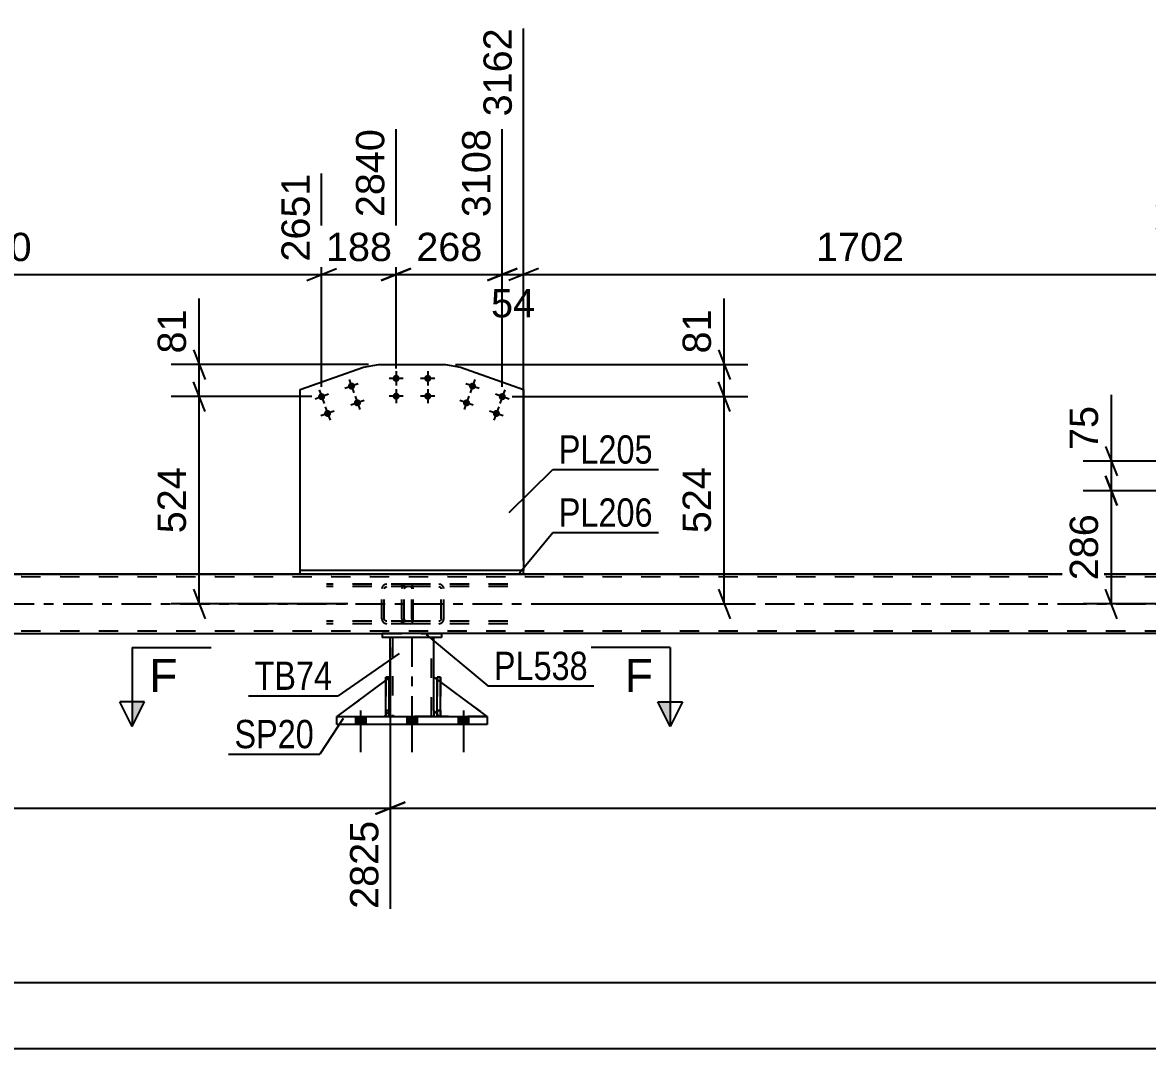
# Model space of a CAD drawing. Header units: millimetres. Extents: x 0 to 1189, y 0 to 841.
# Drawn here: x 140.3 to 254.1, y 340.8 to 444.7 of the extents above; entities that cross this region are included whole.
import ezdxf

# ---------------------------------------------------------------- set-up
doc = ezdxf.new("R2010")
doc.units = ezdxf.units.MM
doc.linetypes.add('DXK_LINE_DOT2', pattern=[3.9198, 1.9599, -1.9599])
doc.linetypes.add('DXK_LINE_DOT3', pattern=[5.9187, 2.979, -0.9799, 0.9799, -0.9799])
doc.styles.add('Arial', font='ARIAL.TTF', dxfattribs={"height": 0.2})
doc.styles.add('Arial Narrow', font='ARIALN.TTF', dxfattribs={"height": 0.2})

# ---------------------------------------------------------------- blocks, each defined once
blk = doc.blocks.new('Part-203770571-2463 - 2383')
at = {"color": 7, "linetype": 'DXK_LINE_DOT2'}
for p, q in [((182.56, 378.42), (182.24, 378.42)), ((182.24, 375.02), (182.24, 378.42)), ((182.24, 374.42), (182.24, 378.42)), ((182.56, 378.42), (182.56, 375.02)), ((182.56, 374.42), (182.56, 378.42)), ((182.56, 375.02), (182.24, 375.02)), ((182.24, 374.42), (182.24, 375.02)), ((182.56, 375.02), (182.56, 374.42)), ((182.56, 374.42), (182.24, 374.42)), ((182.56, 374.42), (182.56, 374.42))]:
    blk.add_line(p, q, dxfattribs=at)
blk = doc.blocks.new('Part-203770571-2425 - 2383')
at = {"color": 7, "linetype": 'DXK_LINE_DOT2'}
for p, q in [((177.36, 378.42), (177.04, 378.42)), ((177.04, 375.02), (177.04, 378.42)), ((177.04, 374.42), (177.04, 378.42)), ((177.36, 378.42), (177.36, 375.02)), ((177.36, 374.42), (177.36, 378.42)), ((177.36, 375.02), (177.04, 375.02)), ((177.04, 374.42), (177.04, 375.02)), ((177.36, 375.02), (177.36, 374.42)), ((177.36, 374.42), (177.04, 374.42)), ((177.36, 374.42), (177.36, 374.42))]:
    blk.add_line(p, q, dxfattribs=at)
blk = doc.blocks.new('Part-203770571-2495 - 2383')
at = {"color": 7, "linetype": 'DXK_LINE_DOT2'}
for p, q in [((178.68, 387.53), (178.65, 387.34)), ((178.65, 384.3), (178.65, 387.34)), ((178.9, 387.34), (178.92, 387.43)), ((178.9, 384.3), (178.9, 387.34)), ((178.92, 387.43), (178.98, 387.51)), ((179.16, 387.82), (178.96, 387.79)), ((178.98, 387.51), (179.06, 387.56)), ((179.06, 387.56), (179.16, 387.58)), ((189.38, 387.82), (179.16, 387.82)), ((189.38, 387.58), (179.16, 387.58)), ((182.59, 387.79), (182.39, 387.82)), ((182.39, 387.58), (182.49, 387.56)), ((182.49, 387.56), (182.57, 387.51)), ((182.57, 387.51), (182.63, 387.43)), ((182.63, 387.43), (182.65, 387.34)), ((182.65, 384.3), (182.65, 387.34)), ((182.9, 387.34), (182.86, 387.53)), ((182.9, 384.3), (182.9, 387.34)), ((178.65, 384.3), (178.68, 384.12)), ((178.92, 384.21), (178.9, 384.3)), ((178.98, 384.13), (178.92, 384.21)), ((178.96, 383.86), (179.16, 383.82)), ((179.06, 384.08), (178.98, 384.13)), ((179.16, 384.06), (179.06, 384.08)), ((189.38, 384.06), (179.16, 384.06)), ((189.38, 383.82), (179.16, 383.82)), ((182.49, 384.08), (182.39, 384.06)), ((182.39, 383.82), (182.59, 383.86)), ((182.57, 384.13), (182.49, 384.08)), ((182.63, 384.21), (182.57, 384.13)), ((182.65, 384.3), (182.63, 384.21)), ((182.86, 384.12), (182.9, 384.3))]:
    blk.add_line(p, q, dxfattribs=at)
for centre, start, end in [((179.14, 387.32), 110.7583, 155.68), ((182.41, 387.32), 24.32, 69.2417), ((179.14, 384.32), 204.32, 249.2417), ((182.41, 384.32), 290.7583, 335.68)]:
    blk.add_arc(centre, 0.496, start, end, dxfattribs=at)
blk = doc.blocks.new('Part-203770571-2500 - 2383')
at = {"color": 2, "linetype": 'Continuous'}
for p, q in [((172.08, 373.62), (172.08, 374.42)), ((172.08, 374.42), (187.28, 374.42)), ((187.28, 373.62), (172.08, 373.62)), ((187.28, 374.42), (187.28, 373.62))]:
    blk.add_line(p, q, dxfattribs=at)
blk = doc.blocks.new('Part-203770571-2506 - 2383')
at = {"color": 7, "linetype": 'DXK_LINE_DOT2'}
for p, q in [((181.88, 375.02), (181.88, 378.42)), ((181.88, 378.42), (187.28, 374.42)), ((182.48, 374.42), (181.88, 375.02)), ((187.28, 374.42), (182.48, 374.42))]:
    blk.add_line(p, q, dxfattribs=at)
blk = doc.blocks.new('Part-203770571-2447 - 2383')
at = {"color": 2, "linetype": 'Continuous'}
for p, q in [((182.24, 374.42), (182.24, 378.42)), ((182.24, 378.42), (182.56, 378.42)), ((182.56, 374.42), (182.56, 378.42)), ((182.24, 374.42), (182.24, 374.42)), ((182.56, 374.42), (182.24, 374.42))]:
    blk.add_line(p, q, dxfattribs=at)
at = {"color": 7, "linetype": 'DXK_LINE_DOT2'}
for p, q in [((182.24, 378.42), (182.24, 375.02)), ((182.56, 375.02), (182.56, 378.42)), ((182.24, 375.02), (182.24, 374.42)), ((182.24, 375.02), (182.56, 375.02)), ((182.56, 374.42), (182.56, 375.02)), ((182.24, 374.42), (182.24, 374.42)), ((182.24, 374.42), (182.24, 374.42)), ((182.56, 374.42), (182.56, 374.42))]:
    blk.add_line(p, q, dxfattribs=at)
blk = doc.blocks.new('Part-203770571-2537 - 2383')
at = {"color": 2, "linetype": 'Continuous'}
for p, q in [((177.48, 378.42), (177.48, 382.42)), ((181.88, 378.42), (181.88, 382.42)), ((177.48, 374.42), (177.48, 375.02)), ((181.88, 375.02), (181.88, 374.42))]:
    blk.add_line(p, q, dxfattribs=at)
at = {"color": 7, "linetype": 'DXK_LINE_DOT2'}
for p, q in [((181.88, 382.42), (177.48, 382.42)), ((177.72, 382.42), (177.72, 374.42)), ((181.64, 374.42), (181.64, 382.42)), ((177.48, 375.02), (177.48, 378.42)), ((181.88, 375.02), (181.88, 378.42)), ((181.88, 374.42), (177.48, 374.42))]:
    blk.add_line(p, q, dxfattribs=at)
at = {"color": 7, "linetype": 'DXK_LINE_DOT3'}
blk.add_line((179.68, 382.42), (179.68, 374.42), dxfattribs=at)
blk = doc.blocks.new('Part-203770571-2507 - 2383')
at = {"color": 2, "linetype": 'Continuous'}
for p, q in [((181.88, 375.02), (181.88, 378.42)), ((181.88, 378.42), (182.24, 378.16)), ((187.28, 374.42), (182.56, 377.92)), ((182.24, 374.67), (181.88, 375.02))]:
    blk.add_line(p, q, dxfattribs=at)
at = {"color": 7, "linetype": 'DXK_LINE_DOT2'}
for p, q in [((182.56, 377.92), (182.24, 378.16)), ((182.24, 374.67), (182.48, 374.42)), ((182.48, 374.42), (187.28, 374.42))]:
    blk.add_line(p, q, dxfattribs=at)
blk = doc.blocks.new('Part-203770571-2653 - 2383')
at = {"color": 2, "linetype": 'Continuous'}
for p, q in [((190.98, 389.22), (168.38, 389.22)), ((168.38, 388.82), (168.38, 389.22)), ((190.98, 388.82), (168.38, 388.82)), ((190.98, 388.82), (190.98, 389.22))]:
    blk.add_line(p, q, dxfattribs=at)
blk = doc.blocks.new('Part-203770571-2508 - 2383')
at = {"color": 7, "linetype": 'DXK_LINE_DOT2'}
for p, q in [((177.48, 378.42), (172.08, 374.42)), ((177.48, 375.02), (177.48, 378.42)), ((177.48, 378.42), (177.48, 375.02)), ((176.88, 374.42), (177.48, 375.02)), ((177.48, 375.02), (176.88, 374.42)), ((177.48, 375.02), (177.48, 375.02)), ((172.08, 374.42), (176.88, 374.42))]:
    blk.add_line(p, q, dxfattribs=at)
blk = doc.blocks.new('Part-203770571-2509 - 2383')
at = {"color": 2, "linetype": 'Continuous'}
for p, q in [((177.04, 378.09), (172.08, 374.42)), ((177.48, 378.42), (177.36, 378.33)), ((177.48, 375.02), (177.48, 378.42)), ((177.04, 374.58), (176.88, 374.42)), ((177.48, 375.02), (177.36, 374.9)), ((177.48, 375.02), (177.48, 375.02))]:
    blk.add_line(p, q, dxfattribs=at)
at = {"color": 7, "linetype": 'DXK_LINE_DOT2'}
for p, q in [((177.36, 378.33), (177.04, 378.09)), ((177.48, 375.02), (177.48, 378.42)), ((177.48, 375.02), (176.88, 374.42)), ((177.36, 374.9), (177.04, 374.58)), ((172.08, 374.42), (172.08, 374.42)), ((172.08, 374.42), (176.88, 374.42))]:
    blk.add_line(p, q, dxfattribs=at)
blk = doc.blocks.new('Part-203770571-2531 - 2383')
at = {"color": 2, "linetype": 'Continuous'}
for p, q in [((177.04, 374.42), (177.04, 378.42)), ((177.04, 378.42), (177.36, 378.42)), ((177.36, 374.42), (177.36, 378.42)), ((177.04, 374.42), (177.04, 374.42)), ((177.36, 374.42), (177.04, 374.42))]:
    blk.add_line(p, q, dxfattribs=at)
at = {"color": 7, "linetype": 'DXK_LINE_DOT2'}
for p, q in [((177.04, 378.42), (177.04, 375.02)), ((177.36, 375.02), (177.36, 378.42)), ((177.04, 375.02), (177.04, 374.42)), ((177.04, 375.02), (177.36, 375.02)), ((177.36, 374.42), (177.36, 375.02)), ((177.04, 374.42), (177.04, 374.42)), ((177.04, 374.42), (177.04, 374.42)), ((177.36, 374.42), (177.36, 374.42))]:
    blk.add_line(p, q, dxfattribs=at)
blk = doc.blocks.new('Part-203770571-2542 - 2383')
at = {"color": 2, "linetype": 'Continuous'}
for p, q in [((182.68, 382.82), (176.68, 382.82)), ((176.68, 382.82), (176.68, 382.42)), ((182.68, 382.82), (182.68, 382.42)), ((182.68, 382.42), (176.68, 382.42))]:
    blk.add_line(p, q, dxfattribs=at)
blk = doc.blocks.new('Bolt-203770571-2600 - 2383')
at = {"linetype": 'Continuous'}
for points in [[(173.96, 373.62), (175, 373.62), (175, 374.42), (173.96, 374.42)], [(173.96, 373.62), (175, 373.62), (175, 374.42), (173.96, 374.42)], [(173.96, 373.62), (175, 373.62), (175, 374.42), (173.96, 374.42)], [(179.16, 373.62), (180.2, 373.62), (180.2, 374.42), (179.16, 374.42)], [(179.16, 373.62), (180.2, 373.62), (180.2, 374.42), (179.16, 374.42)], [(184.36, 373.62), (185.4, 373.62), (185.4, 374.42), (184.36, 374.42)], [(184.36, 373.62), (185.4, 373.62), (185.4, 374.42), (184.36, 374.42)], [(184.36, 373.62), (185.4, 373.62), (185.4, 374.42), (184.36, 374.42)]]:
    blk.add_hatch(color=1, dxfattribs=at).paths.add_polyline_path(points)
at = {"color": 1, "linetype": 'Continuous'}
for p, q in [((174.48, 375.02), (174.48, 370.82)), ((174.48, 375.02), (174.48, 370.82)), ((174.48, 375.02), (174.48, 370.82)), ((179.68, 375.02), (179.68, 370.82)), ((179.68, 375.02), (179.68, 370.82)), ((184.88, 375.02), (184.88, 370.82)), ((184.88, 375.02), (184.88, 370.82)), ((184.88, 375.02), (184.88, 370.82)), ((173.96, 374.42), (173.96, 373.62)), ((173.96, 374.42), (173.96, 373.62)), ((173.96, 374.42), (173.96, 373.62)), ((175, 374.42), (175, 373.62)), ((175, 374.42), (175, 373.62)), ((175, 374.42), (175, 373.62)), ((179.16, 374.42), (179.16, 373.62)), ((179.16, 374.42), (179.16, 373.62)), ((180.2, 374.42), (180.2, 373.62)), ((180.2, 374.42), (180.2, 373.62)), ((184.36, 374.42), (184.36, 373.62)), ((184.36, 374.42), (184.36, 373.62)), ((184.36, 374.42), (184.36, 373.62)), ((185.4, 374.42), (185.4, 373.62)), ((185.4, 374.42), (185.4, 373.62)), ((185.4, 374.42), (185.4, 373.62))]:
    blk.add_line(p, q, dxfattribs=at)
blk = doc.blocks.new('Part-203770571-2607 - 2383')
at = {"color": 7, "linetype": 'DXK_LINE_DOT2'}
for p, q in [((179.54, 387.82), (171.04, 387.82)), ((179.54, 387.58), (171.04, 387.58)), ((176.67, 387.53), (176.63, 387.34)), ((176.63, 384.3), (176.63, 387.34)), ((176.88, 387.34), (176.9, 387.43)), ((176.88, 384.3), (176.88, 387.34)), ((176.9, 387.43), (176.96, 387.51)), ((177.14, 387.82), (176.94, 387.79)), ((176.96, 387.51), (177.04, 387.56)), ((177.04, 387.56), (177.14, 387.58)), ((178.65, 387.58), (178.65, 387.82)), ((179.65, 387.79), (179.54, 387.82)), ((179.54, 387.58), (179.59, 387.56)), ((179.59, 387.56), (179.64, 387.51)), ((179.64, 387.51), (179.67, 387.43)), ((179.73, 387.68), (179.65, 387.79)), ((179.67, 387.43), (179.68, 387.34)), ((179.68, 384.3), (179.68, 387.34)), ((179.79, 387.53), (179.73, 387.68)), ((179.81, 387.34), (179.79, 387.53)), ((179.81, 384.3), (179.81, 387.34)), ((179.54, 384.06), (171.04, 384.06)), ((179.54, 383.82), (171.04, 383.82)), ((176.63, 384.3), (176.67, 384.12)), ((176.9, 384.21), (176.88, 384.3)), ((176.96, 384.13), (176.9, 384.21)), ((176.94, 383.86), (177.14, 383.82)), ((177.04, 384.08), (176.96, 384.13)), ((177.14, 384.06), (177.04, 384.08)), ((178.65, 383.82), (178.65, 384.06)), ((179.59, 384.08), (179.54, 384.06)), ((179.54, 383.82), (179.65, 383.86)), ((179.64, 384.13), (179.59, 384.08)), ((179.67, 384.21), (179.64, 384.13)), ((179.65, 383.86), (179.73, 383.96)), ((179.68, 384.3), (179.67, 384.21)), ((179.73, 383.96), (179.79, 384.12)), ((179.79, 384.12), (179.81, 384.3))]:
    blk.add_line(p, q, dxfattribs=at)
for centre, start, end in [((177.12, 387.33), 111.1513, 156.1049), ((177.12, 384.32), 203.8951, 248.8487)]:
    blk.add_arc(centre, 0.492, start, end, dxfattribs=at)
blk = doc.blocks.new('Part-203770571-2638 - 2383')
at = {"color": 7, "linetype": 'DXK_LINE_DOT2'}
for p, q in [((741.84, 388.58), (79.28, 388.58)), ((87.28, 388.82), (741.84, 388.82)), ((190.98, 388.82), (168.38, 388.82)), ((741.84, 383.06), (79.28, 383.06)), ((741.84, 382.82), (176.68, 382.82)), ((176.68, 382.82), (182.68, 382.82))]:
    blk.add_line(p, q, dxfattribs=at)
at = {"color": 2, "linetype": 'Continuous'}
for p, q in [((168.38, 388.82), (102.93, 388.82)), ((256.89, 388.82), (190.98, 388.82)), ((79.28, 382.82), (176.68, 382.82)), ((346.95, 382.82), (182.68, 382.82))]:
    blk.add_line(p, q, dxfattribs=at)
at = {"color": 7, "linetype": 'DXK_LINE_DOT3'}
blk.add_line((79.28, 385.82), (741.84, 385.82), dxfattribs=at)
blk = doc.blocks.new('Part-203770571-2681 - 2383')
at = {"color": 2, "linetype": 'Continuous'}
for p, q in [((174.79, 409.79), (176.28, 410.05)), ((176.28, 410.05), (183.08, 410.05)), ((183.08, 410.05), (184.58, 409.79)), ((168.38, 407.51), (174.79, 409.79)), ((184.58, 409.79), (190.98, 407.52)), ((168.38, 389.22), (168.38, 407.51)), ((190.98, 407.52), (190.98, 389.22))]:
    blk.add_line(p, q, dxfattribs=at)
at = {"color": 7, "linetype": 'DXK_LINE_DOT2'}
blk.add_line((190.98, 389.22), (168.38, 389.22), dxfattribs=at)
blk = doc.blocks.new('Bolt-203770571-2682 - 2383')
at = {"linetype": 'Continuous'}
for points in [[(173.9, 407.99, -1), (173.22, 407.75, -1)], [(170.88, 406.92, -1), (170.2, 406.68, -1)], [(174.5, 406.29, -1), (173.82, 406.05, -1)], [(171.48, 405.22, -1), (170.81, 404.98, -1)]]:
    blk.add_hatch(color=1, dxfattribs=at).paths.add_polyline_path(points)
at = {"color": 1, "linetype": 'Continuous'}
for p, q in [((174.24, 408.11), (172.88, 407.63)), ((173.32, 408.55), (173.8, 407.19)), ((171.22, 407.04), (169.87, 406.56)), ((170.3, 407.48), (170.78, 406.12)), ((174.84, 406.41), (173.48, 405.93)), ((173.92, 406.85), (174.4, 405.49)), ((171.82, 405.34), (170.47, 404.86)), ((170.9, 405.78), (171.39, 404.42))]:
    blk.add_line(p, q, dxfattribs=at)
blk = doc.blocks.new('Bolt-203770571-2683 - 2383')
at = {"linetype": 'Continuous'}
for points in [[(178.44, 408.65, -1), (177.72, 408.65, -1)], [(181.64, 408.65, -1), (180.92, 408.65, -1)], [(178.44, 406.85, -1), (177.72, 406.85, -1)], [(181.64, 406.85, -1), (180.92, 406.85, -1)]]:
    blk.add_hatch(color=1, dxfattribs=at).paths.add_polyline_path(points)
at = {"color": 1, "linetype": 'Continuous'}
for p, q in [((178.08, 409.37), (178.08, 407.93)), ((181.28, 409.37), (181.28, 407.93)), ((178.8, 408.65), (177.36, 408.65)), ((178.08, 407.57), (178.08, 406.13)), ((182, 408.65), (180.56, 408.65)), ((181.28, 407.57), (181.28, 406.13)), ((178.8, 406.85), (177.36, 406.85)), ((182, 406.85), (180.56, 406.85))]:
    blk.add_line(p, q, dxfattribs=at)
blk = doc.blocks.new('Bolt-203770571-2684 - 2383')
at = {"linetype": 'Continuous'}
for points in [[(186.14, 407.75, -1), (185.47, 407.99, -1)], [(185.54, 406.05, -1), (184.86, 406.29, -1)], [(189.16, 406.68, -1), (188.48, 406.92, -1)], [(188.56, 404.98, -1), (187.88, 405.22, -1)]]:
    blk.add_hatch(color=1, dxfattribs=at).paths.add_polyline_path(points)
at = {"color": 1, "linetype": 'Continuous'}
for p, q in [((186.48, 407.63), (185.13, 408.11)), ((186.05, 408.55), (185.56, 407.19)), ((185.88, 405.93), (184.52, 406.41)), ((185.44, 406.85), (184.96, 405.49)), ((189.5, 406.56), (188.14, 407.04)), ((189.06, 407.48), (188.58, 406.12)), ((188.9, 404.86), (187.54, 405.34)), ((188.46, 405.78), (187.98, 404.42))]:
    blk.add_line(p, q, dxfattribs=at)
blk = doc.blocks.new('StraightDimension-203770571-35313 - 2383')
at = {"color": 7, "linetype": 'Continuous'}
for p, q in [((211.28, 410.05), (211.28, 416.74)), ((211.28, 410.05), (211.28, 416.74)), ((210.68, 411.55), (211.88, 408.55)), ((184.08, 410.05), (213.68, 410.05)), ((211.28, 406.8), (211.28, 410.05)), ((211.88, 405.3), (210.68, 408.3)), ((189.82, 406.8), (213.68, 406.8))]:
    blk.add_line(p, q, dxfattribs=at)
at = {"color": 0}
blk.add_wipeout([(210.53, 416.22), (206.33, 416.22), (206.33, 410.57), (210.53, 410.57)], dxfattribs=at)
at = {"color": 3, "style": 'Arial'}
blk.add_text('81', height=2.865, rotation=90.0002, dxfattribs=at).set_placement((209.93, 411.17))
blk = doc.blocks.new('StraightDimension-203770571-35011 - 2383')
at = {"color": 7, "linetype": 'Continuous'}
for p, q in [((190.98, 390.22), (190.98, 444.07)), ((188.82, 407.8), (188.82, 433.87)), ((187.32, 418.57), (190.32, 419.77)), ((188.82, 419.17), (190.98, 419.17)), ((192.48, 419.77), (189.48, 418.57))]:
    blk.add_line(p, q, dxfattribs=at)
at = {"color": 0, "linetype": 'Continuous'}
blk.add_wipeout([(190.38, 444.67), (186.18, 444.67), (186.18, 434.57), (190.38, 434.57)], dxfattribs=at)
at = {"color": 3, "linetype": 'Continuous', "style": 'Arial'}
blk.add_text('3162', height=2.865, rotation=90.0002, dxfattribs=at).set_placement((189.78, 435.17))
at = {"color": 0}
blk.add_wipeout([(192.73, 414.22), (192.73, 418.42), (187.08, 418.42), (187.08, 414.22)], dxfattribs=at)
at = {"color": 3, "style": 'Arial'}
blk.add_text('54', height=2.865, dxfattribs=at).set_placement((187.68, 414.82))
blk = doc.blocks.new('StraightDimension-203770571-35014 - 2383')
at = {"color": 7, "linetype": 'Continuous'}
for p, q in [((102.93, 390.22), (102.93, 439.74)), ((170.54, 407.8), (170.54, 429.37)), ((104.43, 419.77), (101.43, 418.57)), ((102.93, 419.17), (170.54, 419.17)), ((169.04, 418.57), (172.04, 419.77))]:
    blk.add_line(p, q, dxfattribs=at)
at = {"color": 0}
blk.add_wipeout([(141.79, 419.92), (141.79, 424.12), (131.69, 424.12), (131.69, 419.92)], dxfattribs=at)
at = {"color": 3, "style": 'Arial'}
blk.add_text('1690', height=2.865, dxfattribs=at).set_placement((132.29, 420.52))
at = {"color": 0, "linetype": 'Continuous'}
blk.add_wipeout([(169.94, 429.97), (165.74, 429.97), (165.74, 419.87), (169.94, 419.87)], dxfattribs=at)
at = {"color": 3, "linetype": 'Continuous', "style": 'Arial'}
blk.add_text('2651', height=2.865, rotation=90.0002, dxfattribs=at).set_placement((169.34, 420.47))
blk = doc.blocks.new('StraightDimension-203770571-2767 - 2383')
at = {"color": 7, "linetype": 'Continuous'}
blk.add_line((66.38, 340.83), (742.64, 340.83), dxfattribs=at)
blk = doc.blocks.new('StraightDimension-203770571-2801 - 2383')
at = {"color": 7, "linetype": 'Continuous'}
for p, q in [((177.48, 381.42), (177.48, 354.96)), ((178.98, 365.75), (175.98, 364.55)), ((177.48, 365.15), (347.75, 365.15))]:
    blk.add_line(p, q, dxfattribs=at)
blk = doc.blocks.new('StraightDimension-203770571-2811 - 2383')
at = {"color": 7, "linetype": 'Continuous'}
for p, q in [((177.48, 381.42), (177.48, 354.96)), ((175.98, 364.55), (178.98, 365.75)), ((67.18, 365.15), (177.48, 365.15))]:
    blk.add_line(p, q, dxfattribs=at)
at = {"color": 0, "linetype": 'Continuous'}
blk.add_wipeout([(176.88, 364.45), (172.68, 364.45), (172.68, 354.36), (176.88, 354.36)], dxfattribs=at)
at = {"color": 3, "linetype": 'Continuous', "style": 'Arial'}
blk.add_text('2825', height=2.865, rotation=90.0002, dxfattribs=at).set_placement((176.28, 354.96))
blk = doc.blocks.new('StraightDimension-203770571-35211 - 2383')
at = {"color": 7, "linetype": 'Continuous'}
blk.add_line((67.18, 347.49), (741.84, 347.49), dxfattribs=at)
blk = doc.blocks.new('StraightDimension-203770571-35010 - 2383')
at = {"color": 7, "linetype": 'Continuous'}
for p, q in [((190.98, 390.22), (190.98, 444.07)), ((259.05, 398.28), (259.05, 429.37)), ((192.48, 419.77), (189.48, 418.57)), ((190.98, 419.17), (259.05, 419.17)), ((257.55, 418.57), (260.55, 419.77))]:
    blk.add_line(p, q, dxfattribs=at)
at = {"color": 0}
blk.add_wipeout([(230.07, 419.92), (230.07, 424.12), (219.97, 424.12), (219.97, 419.92)], dxfattribs=at)
at = {"color": 3, "style": 'Arial'}
blk.add_text('1702', height=2.865, dxfattribs=at).set_placement((220.57, 420.52))
at = {"color": 0, "linetype": 'Continuous'}
blk.add_wipeout([(258.45, 429.97), (254.25, 429.97), (254.25, 419.87), (258.45, 419.87)], dxfattribs=at)
at = {"color": 3, "linetype": 'Continuous', "style": 'Arial'}
blk.add_text('4864', height=2.865, rotation=90.0002, dxfattribs=at).set_placement((257.85, 420.47))
blk = doc.blocks.new('StraightDimension-203770571-35012 - 2383')
at = {"color": 7, "linetype": 'Continuous'}
for p, q in [((178.08, 409.65), (178.08, 433.87)), ((188.82, 407.8), (188.82, 433.87)), ((176.58, 418.57), (179.58, 419.77)), ((178.08, 419.17), (188.82, 419.17)), ((190.32, 419.77), (187.32, 418.57))]:
    blk.add_line(p, q, dxfattribs=at)
at = {"color": 0}
blk.add_wipeout([(187.39, 419.92), (187.39, 424.12), (179.52, 424.12), (179.52, 419.92)], dxfattribs=at)
at = {"color": 3, "style": 'Arial'}
blk.add_text('268', height=2.865, dxfattribs=at).set_placement((180.12, 420.52))
at = {"color": 0, "linetype": 'Continuous'}
blk.add_wipeout([(188.22, 434.47), (184.02, 434.47), (184.02, 424.37), (188.22, 424.37)], dxfattribs=at)
at = {"color": 3, "linetype": 'Continuous', "style": 'Arial'}
blk.add_text('3108', height=2.865, rotation=90.0002, dxfattribs=at).set_placement((187.62, 424.97))
blk = doc.blocks.new('StraightDimension-203770571-35013 - 2383')
at = {"color": 7, "linetype": 'Continuous'}
for p, q in [((178.08, 409.65), (178.08, 433.87)), ((170.54, 407.8), (170.54, 429.37)), ((169.04, 418.57), (172.04, 419.77)), ((170.54, 419.17), (178.08, 419.17)), ((179.58, 419.77), (176.58, 418.57))]:
    blk.add_line(p, q, dxfattribs=at)
at = {"color": 0}
blk.add_wipeout([(178.25, 419.92), (178.25, 424.12), (170.38, 424.12), (170.38, 419.92)], dxfattribs=at)
at = {"color": 3, "style": 'Arial'}
blk.add_text('188', height=2.865, dxfattribs=at).set_placement((170.98, 420.52))
at = {"color": 0, "linetype": 'Continuous'}
blk.add_wipeout([(177.48, 434.47), (173.28, 434.47), (173.28, 424.37), (177.48, 424.37)], dxfattribs=at)
at = {"color": 3, "linetype": 'Continuous', "style": 'Arial'}
blk.add_text('2840', height=2.865, rotation=90.0002, dxfattribs=at).set_placement((176.88, 424.97))
blk = doc.blocks.new('StraightDimension-203770571-35286 - 2383')
at = {"color": 7, "linetype": 'Continuous'}
for p, q in [((158.16, 410.05), (158.16, 416.74)), ((158.16, 410.05), (158.16, 416.74)), ((157.56, 411.55), (158.76, 408.55)), ((175.28, 410.05), (155.31, 410.05)), ((158.16, 406.8), (158.16, 410.05)), ((158.76, 405.3), (157.56, 408.3)), ((169.54, 406.8), (155.31, 406.8))]:
    blk.add_line(p, q, dxfattribs=at)
at = {"color": 0}
blk.add_wipeout([(157.41, 416.22), (153.21, 416.22), (153.21, 410.57), (157.41, 410.57)], dxfattribs=at)
at = {"color": 3, "style": 'Arial'}
blk.add_text('81', height=2.865, rotation=90.0002, dxfattribs=at).set_placement((156.81, 411.17))
blk = doc.blocks.new('StraightDimension-203770571-35287 - 2383')
at = {"color": 7, "linetype": 'Continuous'}
for p, q in [((158.76, 405.3), (157.56, 408.3)), ((169.54, 406.8), (155.31, 406.8)), ((158.16, 385.82), (158.16, 406.8)), ((157.56, 387.32), (158.76, 384.32)), ((173.18, 385.82), (155.31, 385.82))]:
    blk.add_line(p, q, dxfattribs=at)
at = {"color": 0}
blk.add_wipeout([(157.41, 400.25), (153.21, 400.25), (153.21, 392.37), (157.41, 392.37)], dxfattribs=at)
at = {"color": 3, "style": 'Arial'}
blk.add_text('524', height=2.865, rotation=90.0002, dxfattribs=at).set_placement((156.81, 392.97))
blk = doc.blocks.new('StraightDimension-203770571-35314 - 2383')
at = {"color": 7, "linetype": 'Continuous'}
for p, q in [((211.88, 405.3), (210.68, 408.3)), ((189.82, 406.8), (213.68, 406.8)), ((211.28, 385.82), (211.28, 406.8)), ((210.68, 387.32), (211.88, 384.32)), ((191.98, 385.82), (213.68, 385.82))]:
    blk.add_line(p, q, dxfattribs=at)
at = {"color": 0}
blk.add_wipeout([(210.53, 400.25), (206.33, 400.25), (206.33, 392.38), (210.53, 392.38)], dxfattribs=at)
at = {"color": 3, "style": 'Arial'}
blk.add_text('524', height=2.865, rotation=90.0002, dxfattribs=at).set_placement((209.93, 392.98))
blk = doc.blocks.new('StraightDimension-203770571-35365 - 2383')
at = {"color": 7, "linetype": 'Continuous'}
for p, q in [((250.45, 400.27), (250.45, 406.97)), ((250.45, 400.27), (250.45, 406.97)), ((249.85, 401.77), (251.05, 398.77)), ((262.3, 400.27), (247.6, 400.27)), ((250.45, 397.28), (250.45, 400.27)), ((251.05, 395.78), (249.85, 398.78)), ((258.05, 397.28), (247.6, 397.28))]:
    blk.add_line(p, q, dxfattribs=at)
at = {"color": 0}
blk.add_wipeout([(249.7, 406.45), (245.5, 406.45), (245.5, 400.8), (249.7, 400.8)], dxfattribs=at)
at = {"color": 3, "style": 'Arial'}
blk.add_text('75', height=2.865, rotation=90.0002, dxfattribs=at).set_placement((249.1, 401.4))
blk = doc.blocks.new('StraightDimension-203770571-35366 - 2383')
at = {"color": 7, "linetype": 'Continuous'}
for p, q in [((249.85, 398.78), (251.05, 395.78)), ((258.05, 397.28), (247.6, 397.28)), ((250.45, 385.82), (250.45, 397.28)), ((251.05, 384.32), (249.85, 387.32)), ((259.43, 385.82), (247.6, 385.82))]:
    blk.add_line(p, q, dxfattribs=at)
at = {"color": 0}
blk.add_wipeout([(249.7, 395.49), (245.5, 395.49), (245.5, 387.62), (249.7, 387.62)], dxfattribs=at)
at = {"color": 3, "style": 'Arial'}
blk.add_text('286', height=2.865, rotation=90.0002, dxfattribs=at).set_placement((249.1, 388.22))
blk = doc.blocks.new('Mark-203770571-2496 - 2383')
at = {"color": 30, "linetype": 'Continuous'}
for p in [(172.72, 374.21), (161.12, 370.62)]:
    blk.add_line(p, (170.36, 370.62), dxfattribs=at)
at = {"color": 0}
blk.add_wipeout([(169.76, 371.22), (169.76, 374.22), (161.72, 374.22), (161.72, 371.22)], dxfattribs=at)
blk.add_wipeout([(169.76, 371.22), (169.76, 374.22), (161.72, 374.22), (161.72, 371.22)], dxfattribs=at)
at = {"color": 3, "style": 'Arial Narrow'}
blk.add_text('SP20', height=2.863, dxfattribs=at).set_placement((161.72, 371.22))
blk = doc.blocks.new('Mark-203770571-2533 - 2383')
at = {"color": 30, "linetype": 'Continuous'}
for p in [(178.37, 380.81), (163.15, 376.52)]:
    blk.add_line(p, (172.2, 376.52), dxfattribs=at)
at = {"color": 0}
blk.add_wipeout([(171.6, 377.12), (171.6, 380.12), (163.75, 380.12), (163.75, 377.12)], dxfattribs=at)
blk.add_wipeout([(171.6, 377.12), (171.6, 380.12), (163.75, 380.12), (163.75, 377.12)], dxfattribs=at)
at = {"color": 3, "style": 'Arial Narrow'}
blk.add_text('TB74', height=2.863, dxfattribs=at).set_placement((163.75, 377.12))
blk = doc.blocks.new('Mark-203770571-2649 - 2383')
at = {"color": 30, "linetype": 'Continuous'}
for p, q in [((190.55, 388.96), (193.94, 393.04)), ((193.94, 393.04), (204.64, 393.04))]:
    blk.add_line(p, q, dxfattribs=at)
at = {"color": 0}
blk.add_wipeout([(204.04, 393.64), (204.04, 396.64), (194.54, 396.64), (194.54, 393.64)], dxfattribs=at)
blk.add_wipeout([(204.04, 393.64), (204.04, 396.64), (194.54, 396.64), (194.54, 393.64)], dxfattribs=at)
at = {"color": 3, "style": 'Arial Narrow'}
blk.add_text('PL206', height=2.863, dxfattribs=at).set_placement((194.54, 393.64))
blk = doc.blocks.new('Mark-203770571-2538 - 2383')
at = {"color": 30, "linetype": 'Continuous'}
for p, q in [((181.11, 382.73), (187.37, 377.52)), ((187.37, 377.52), (198.08, 377.52))]:
    blk.add_line(p, q, dxfattribs=at)
at = {"color": 0}
blk.add_wipeout([(197.48, 378.12), (197.48, 381.12), (187.97, 381.12), (187.97, 378.12)], dxfattribs=at)
blk.add_wipeout([(197.48, 378.12), (197.48, 381.12), (187.97, 381.12), (187.97, 378.12)], dxfattribs=at)
at = {"color": 3, "style": 'Arial Narrow'}
blk.add_text('PL538', height=2.863, dxfattribs=at).set_placement((187.97, 378.12))
blk = doc.blocks.new('SectionMark-203770571-2964 - 2383')
at = {"linetype": 'Continuous'}
for points in [[(151.36, 375.92), (152.61, 375.92), (151.36, 373.42)], [(204.56, 375.92), (205.81, 375.92), (205.81, 373.42)]]:
    blk.add_hatch(color=6, dxfattribs=at).paths.add_polyline_path(points)
at = {"color": 6, "linetype": 'Continuous'}
for p, q in [((151.36, 381.42), (159.36, 381.42)), ((151.36, 381.42), (151.36, 373.42)), ((205.81, 381.42), (197.81, 381.42)), ((205.81, 381.42), (205.81, 373.42)), ((151.36, 373.42), (150.11, 375.92)), ((152.61, 375.92), (150.11, 375.92)), ((151.36, 373.42), (152.61, 375.92)), ((204.56, 375.92), (207.06, 375.92)), ((205.81, 373.42), (204.56, 375.92)), ((207.06, 375.92), (205.81, 373.42))]:
    blk.add_line(p, q, dxfattribs=at)
at = {"color": 0, "linetype": 'Continuous'}
for points in [[(155.96, 376.92), (155.96, 380.42), (153.11, 380.42), (153.11, 376.92)], [(204.06, 376.92), (204.06, 380.42), (201.21, 380.42), (201.21, 376.92)]]:
    blk.add_wipeout(points, dxfattribs=at)
at = {"color": 3, "linetype": 'Continuous', "style": 'Arial'}
for p in [(153.11, 376.92), (201.21, 376.92)]:
    blk.add_text('F', height=3.34, dxfattribs=at).set_placement(p)
blk = doc.blocks.new('Mark-203770571-32052 - 2383')
at = {"color": 30, "linetype": 'Continuous'}
for p, q in [((189.51, 395.09), (193.94, 399.42)), ((193.94, 399.42), (204.64, 399.42))]:
    blk.add_line(p, q, dxfattribs=at)
at = {"color": 0}
blk.add_wipeout([(204.04, 400.02), (204.04, 403.02), (194.54, 403.02), (194.54, 400.02)], dxfattribs=at)
blk.add_wipeout([(204.04, 400.02), (204.04, 403.02), (194.54, 403.02), (194.54, 400.02)], dxfattribs=at)
at = {"color": 3, "style": 'Arial Narrow'}
blk.add_text('PL205', height=2.863, dxfattribs=at).set_placement((194.54, 400.02))

msp = doc.modelspace()

# ---------------------------------------------------------------- block references
for name in ['Part-203770571-2681 - 2383', 'Bolt-203770571-2683 - 2383', 'Bolt-203770571-2682 - 2383', 'Bolt-203770571-2684 - 2383', 'Part-203770571-2638 - 2383', 'Part-203770571-2653 - 2383', 'Part-203770571-2607 - 2383', 'Part-203770571-2495 - 2383', 'Part-203770571-2542 - 2383', 'Part-203770571-2537 - 2383', 'Part-203770571-2508 - 2383', 'Part-203770571-2509 - 2383', 'Part-203770571-2425 - 2383', 'Part-203770571-2531 - 2383', 'Part-203770571-2506 - 2383', 'Part-203770571-2507 - 2383', 'Part-203770571-2463 - 2383', 'Part-203770571-2447 - 2383', 'Bolt-203770571-2600 - 2383', 'Part-203770571-2500 - 2383']:
    msp.add_blockref(name, (0, 0))

# ---------------------------------------------------------------- next in the draw order: block references
for name in ['StraightDimension-203770571-35014 - 2383', 'StraightDimension-203770571-35313 - 2383', 'StraightDimension-203770571-2767 - 2383']:
    msp.add_blockref(name, (0, 0))

# ---------------------------------------------------------------- next in the draw order: block references
for name in ['StraightDimension-203770571-35011 - 2383', 'StraightDimension-203770571-2801 - 2383']:
    msp.add_blockref(name, (0, 0))

# ---------------------------------------------------------------- next in the draw order: block references
for name in ['StraightDimension-203770571-35010 - 2383', 'StraightDimension-203770571-2811 - 2383']:
    msp.add_blockref(name, (0, 0))

# ---------------------------------------------------------------- next in the draw order: block references
for name in ['StraightDimension-203770571-35012 - 2383', 'StraightDimension-203770571-35365 - 2383', 'StraightDimension-203770571-35211 - 2383']:
    msp.add_blockref(name, (0, 0))

# ---------------------------------------------------------------- next in the draw order: block references
for name in ['StraightDimension-203770571-35013 - 2383', 'StraightDimension-203770571-35314 - 2383', 'StraightDimension-203770571-35366 - 2383', 'Mark-203770571-2538 - 2383', 'Mark-203770571-2533 - 2383', 'Mark-203770571-2496 - 2383']:
    msp.add_blockref(name, (0, 0))

# ---------------------------------------------------------------- next in the draw order: block references
for name in ['StraightDimension-203770571-35286 - 2383', 'Mark-203770571-2649 - 2383', 'SectionMark-203770571-2964 - 2383']:
    msp.add_blockref(name, (0, 0))

# ---------------------------------------------------------------- next in the draw order: block references
for name in ['StraightDimension-203770571-35287 - 2383', 'Mark-203770571-32052 - 2383']:
    msp.add_blockref(name, (0, 0))

doc.saveas('drawing.dxf')
